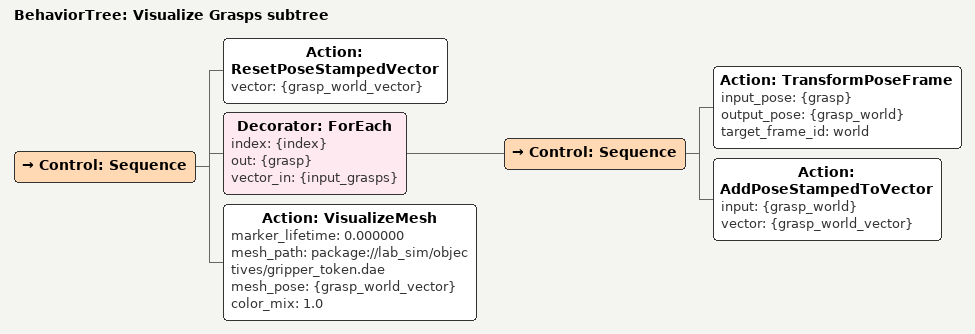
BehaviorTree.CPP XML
<?xml version='1.0' encoding='UTF-8'?>
<root BTCPP_format="4" main_tree_to_execute="Visualize Grasps subtree">
  <BehaviorTree ID="Visualize Grasps subtree" _description="Iterates through grasp poses and visualizes them using mesh icon">
    <Control ID="Sequence">
      <Action ID="ResetPoseStampedVector" vector="{grasp_world_vector}"/>
      <Decorator ID="ForEach" index="{index}" out="{grasp}" vector_in="{input_grasps}">
        <Control ID="Sequence">
          <Action ID="TransformPoseFrame" input_pose="{grasp}" output_pose="{grasp_world}" target_frame_id="world"/>
          <Action ID="AddPoseStampedToVector" input="{grasp_world}" vector="{grasp_world_vector}"/>
        </Control>
      </Decorator>
      <Action ID="VisualizeMesh" marker_lifetime="0.000000" mesh_path="package://lab_sim/objectives/gripper_token.dae" mesh_pose="{grasp_world_vector}" color_mix="1.0"/>
    </Control>
  </BehaviorTree>
</root>
